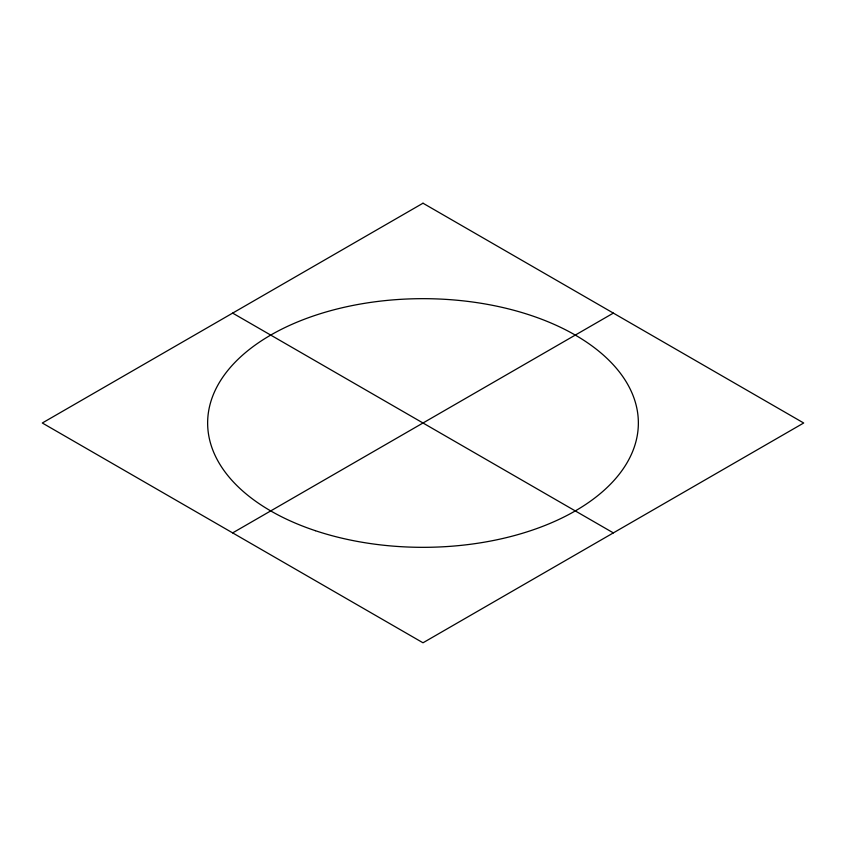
<?xml version="1.0" encoding="UTF-8"?>
<svg xmlns="http://www.w3.org/2000/svg" width="846" height="846" viewBox="0 0 846 846"><rect width="100%" height="100%" fill="white"/><g stroke="black" fill="none" stroke-linecap="round" stroke-linejoin="round"><path stroke-width="1.27" d="M232.65 532.895L613.35 313.105M232.65 313.105L613.35 532.895M423 203.209L42.3 423L423 642.791L803.7 423L423 203.209M315.325 530.675A215.36 124.33 0 0 0 638.36 423A215.36 124.33 0 0 0 315.325 315.325A215.36 124.33 0 0 0 315.325 530.675"/></g></svg>
